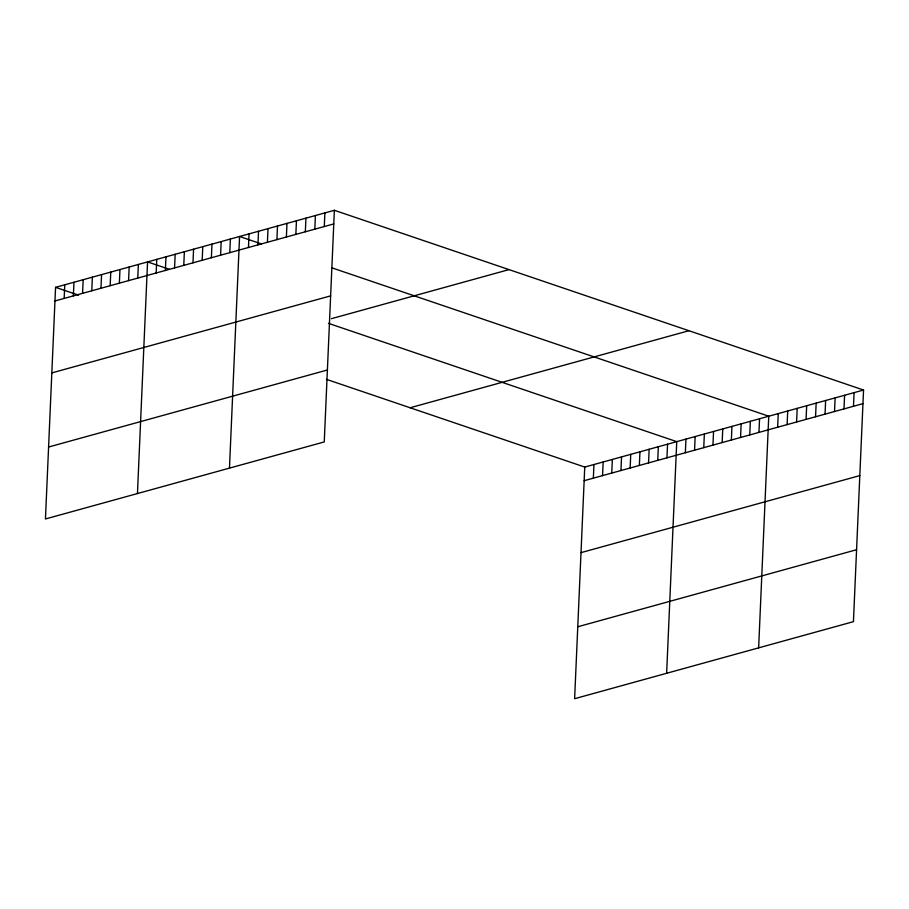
<?xml version="1.0" encoding="UTF-8"?>
<svg xmlns="http://www.w3.org/2000/svg" width="909" height="909" viewBox="0 0 909 909"><rect width="100%" height="100%" fill="white"/><g stroke="black" fill="none" stroke-linecap="round" stroke-linejoin="round"><path stroke-width="1.36" d="M334.376 210.297L55.563 287.335L45.45 518.971L324.252 441.933L334.376 210.297L863.55 390.029L853.437 621.665L574.624 698.703L584.748 467.067L863.55 390.029M64.164 298.413L64.766 284.79M73.368 295.879L73.97 282.245M82.571 293.334L83.162 279.699M91.775 290.789L92.366 277.165M100.967 288.244L101.569 274.62M110.171 285.71L110.762 272.075M119.374 283.165L119.965 269.53M128.578 280.62L129.169 266.996M137.77 278.074L138.373 264.451M137.452 493.542L147.565 261.906L169.404 269.325M156.178 272.995L156.768 259.36M165.381 270.45L165.972 256.827M174.573 267.905L175.176 254.281M183.777 265.371L184.368 251.736M192.981 262.826L193.572 249.202M202.173 260.281L202.775 246.657M211.377 257.736L211.979 244.112M220.58 255.202L221.171 241.567M229.784 252.657L230.375 239.033M229.466 468.124L239.578 236.488L261.406 243.896M248.464 247.498L249.055 233.863M257.94 244.873L258.531 231.25M267.416 242.26L268.019 228.625M276.904 239.635L277.495 226.011M286.38 237.022L286.971 223.387M295.857 234.397L296.448 220.773M305.333 231.784L305.935 218.149M314.821 229.159L315.412 215.535M324.297 226.534L324.888 212.911M593.35 478.157L593.941 464.533M602.553 475.612L603.144 461.988M611.746 473.078L612.348 459.443M620.949 470.532L621.551 456.897M630.153 467.987L630.744 454.364M639.357 465.442L639.947 451.818M648.549 462.908L649.151 449.273M657.752 460.363L658.343 446.728M666.956 457.818L667.547 444.194M666.638 673.285L676.75 441.649L328.444 323.343M685.352 452.739L685.954 439.104M694.556 450.194L695.146 436.559M703.759 447.648L704.35 434.025M712.951 445.103L713.554 431.48M722.155 442.569L722.757 428.934M731.359 440.024L731.95 426.389M740.562 437.479L741.153 423.855M749.755 434.934L750.357 421.31M758.958 432.4L759.56 418.765M758.64 647.867L768.753 416.22L331.74 267.791M777.638 427.23L778.24 413.606M787.114 424.617L787.717 410.982M796.602 421.992L797.193 408.368M806.078 419.379L806.669 405.744M815.555 416.754L816.157 403.13M825.042 414.14L825.633 400.505M834.519 411.516L835.11 397.892M843.995 408.902L844.586 395.267M853.471 406.278L854.074 392.654M54.972 300.959L333.773 223.921M51.824 372.906L330.637 295.868M331.399 318.684L508.995 269.609M48.586 447.023L327.399 369.986M410.118 407.755L688.92 330.717M584.146 480.702L862.959 403.664M581.01 552.638L859.812 475.6M577.772 626.767L856.573 549.729M55.563 287.335L78.606 295.152M326.399 379.326L584.748 467.067"/></g></svg>
